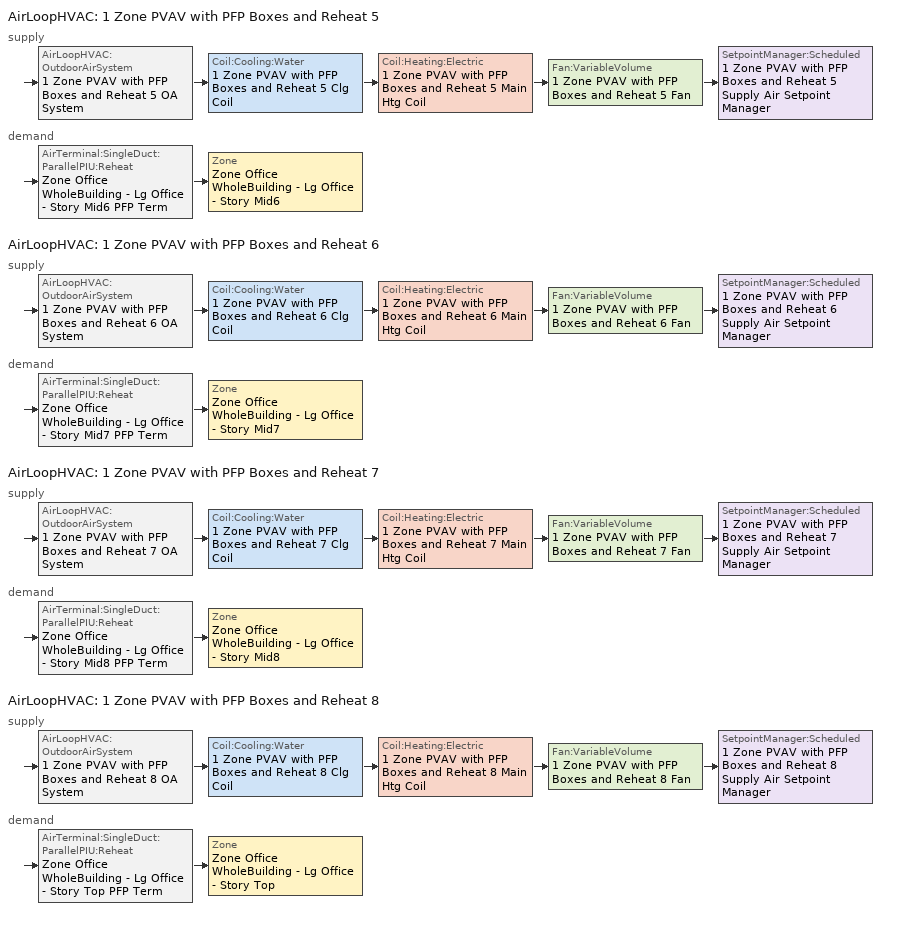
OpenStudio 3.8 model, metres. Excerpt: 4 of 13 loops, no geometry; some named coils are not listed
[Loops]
AirLoopHVAC '1 Zone PVAV with PFP Boxes and Reheat 5'
 supply: AirLoopHVAC:OutdoorAirSystem '1 Zone PVAV with PFP Boxes and Reheat 5 OA System' > Coil:Cooling:Water '1 Zone PVAV with PFP Boxes and Reheat 5 Clg Coil' > Coil:Heating:Electric '1 Zone PVAV with PFP Boxes and Reheat 5 Main Htg Coil' > Fan:VariableVolume '1 Zone PVAV with PFP Boxes and Reheat 5 Fan' > SetpointManager:Scheduled '1 Zone PVAV with PFP Boxes and Reheat 5 Supply Air Setpoint Manager'
 demand: AirTerminal:SingleDuct:ParallelPIU:Reheat 'Zone Office WholeBuilding - Lg Office  - Story Mid6 PFP Term' > Zone 'Zone Office WholeBuilding - Lg Office  - Story Mid6'
AirLoopHVAC '1 Zone PVAV with PFP Boxes and Reheat 6'
 supply: AirLoopHVAC:OutdoorAirSystem '1 Zone PVAV with PFP Boxes and Reheat 6 OA System' > Coil:Cooling:Water '1 Zone PVAV with PFP Boxes and Reheat 6 Clg Coil' > Coil:Heating:Electric '1 Zone PVAV with PFP Boxes and Reheat 6 Main Htg Coil' > Fan:VariableVolume '1 Zone PVAV with PFP Boxes and Reheat 6 Fan' > SetpointManager:Scheduled '1 Zone PVAV with PFP Boxes and Reheat 6 Supply Air Setpoint Manager'
 demand: AirTerminal:SingleDuct:ParallelPIU:Reheat 'Zone Office WholeBuilding - Lg Office  - Story Mid7 PFP Term' > Zone 'Zone Office WholeBuilding - Lg Office  - Story Mid7'
AirLoopHVAC '1 Zone PVAV with PFP Boxes and Reheat 7'
 supply: AirLoopHVAC:OutdoorAirSystem '1 Zone PVAV with PFP Boxes and Reheat 7 OA System' > Coil:Cooling:Water '1 Zone PVAV with PFP Boxes and Reheat 7 Clg Coil' > Coil:Heating:Electric '1 Zone PVAV with PFP Boxes and Reheat 7 Main Htg Coil' > Fan:VariableVolume '1 Zone PVAV with PFP Boxes and Reheat 7 Fan' > SetpointManager:Scheduled '1 Zone PVAV with PFP Boxes and Reheat 7 Supply Air Setpoint Manager'
 demand: AirTerminal:SingleDuct:ParallelPIU:Reheat 'Zone Office WholeBuilding - Lg Office  - Story Mid8 PFP Term' > Zone 'Zone Office WholeBuilding - Lg Office  - Story Mid8'
AirLoopHVAC '1 Zone PVAV with PFP Boxes and Reheat 8'
 supply: AirLoopHVAC:OutdoorAirSystem '1 Zone PVAV with PFP Boxes and Reheat 8 OA System' > Coil:Cooling:Water '1 Zone PVAV with PFP Boxes and Reheat 8 Clg Coil' > Coil:Heating:Electric '1 Zone PVAV with PFP Boxes and Reheat 8 Main Htg Coil' > Fan:VariableVolume '1 Zone PVAV with PFP Boxes and Reheat 8 Fan' > SetpointManager:Scheduled '1 Zone PVAV with PFP Boxes and Reheat 8 Supply Air Setpoint Manager'
 demand: AirTerminal:SingleDuct:ParallelPIU:Reheat 'Zone Office WholeBuilding - Lg Office  - Story Top PFP Term' > Zone 'Zone Office WholeBuilding - Lg Office  - Story Top'
[Sizing:Zone] Zone Cooling Design Supply Air Temperature Input Method=SupplyAirTemperature; Zone Cooling Design Supply Air Temperature {C}=12.7778; Zone Cooling Design Supply Air Temperature Difference {deltaC}=11.11; Zone Heating Design Supply Air Temperature Input Method=SupplyAirTemperature; Zone Heating Design Supply Air Temperature {C}=40; Zone Heating Design Supply Air Temperature Difference {deltaC}=11.11; Zone Cooling Design Supply Air Humidity Ratio {kg-H2O/kg-air}=0.0085; Zone Heating Design Supply Air Humidity Ratio {kg-H2O/kg-air}=0.008; Cooling Design Air Flow Method=DesignDay; Heating Design Air Flow Method=DesignDay; Account for Dedicated Outdoor Air System=No; Dedicated Outdoor Air System Control Strategy=NeutralSupplyAir; Dedicated Outdoor Air Low Setpoint Temperature for Design {C}=autosize; Dedicated Outdoor Air High Setpoint Temperature for Design {C}=autosize; Zone Load Sizing Method=Sensible Load Only No Latent Load; Zone Latent Cooling Design Supply Air Humidity Ratio Input Method=HumidityRatioDifference; Zone Cooling Design Supply Air Humidity Ratio Difference {kgWater/kgDryAir}=0.005; Zone Latent Heating Design Supply Air Humidity Ratio Input Method=HumidityRatioDifference; Zone Humidification Design Supply Air Humidity Ratio Difference {kgWater/kgDryAir}=0.005
Zone Office WholeBuilding - Lg Office  - Story Mid6; Zone Office WholeBuilding - Lg Office  - Story Mid7; Zone Office WholeBuilding - Lg Office  - Story Mid8; Zone Office WholeBuilding - Lg Office  - Story Top
[Zone equipment]
Zone Office WholeBuilding - Lg Office  - Story Mid6: Zone Office WholeBuilding - Lg Office  - Story Mid6 PFP Term
Zone Office WholeBuilding - Lg Office  - Story Mid7: Zone Office WholeBuilding - Lg Office  - Story Mid7 PFP Term
Zone Office WholeBuilding - Lg Office  - Story Mid8: Zone Office WholeBuilding - Lg Office  - Story Mid8 PFP Term
Zone Office WholeBuilding - Lg Office  - Story Top: Zone Office WholeBuilding - Lg Office  - Story Top PFP Term
[SetpointManager:Scheduled] Control Variable=Temperature; Schedule=Supply Air Temp - 55.0F
Name | Setpoint Node or NodeList
1 Zone PVAV with PFP Boxes and Reheat 5 Supply Air Setpoint Manager | 1 Zone PVAV with PFP Boxes and Reheat 5 Supply Outlet Node
1 Zone PVAV with PFP Boxes and Reheat 6 Supply Air Setpoint Manager | 1 Zone PVAV with PFP Boxes and Reheat 6 Supply Outlet Node
1 Zone PVAV with PFP Boxes and Reheat 7 Supply Air Setpoint Manager | 1 Zone PVAV with PFP Boxes and Reheat 7 Supply Outlet Node
1 Zone PVAV with PFP Boxes and Reheat 8 Supply Air Setpoint Manager | 1 Zone PVAV with PFP Boxes and Reheat 8 Supply Outlet Node
[AirLoopHVAC] Design Return Air Flow Fraction of Supply Air Flow=1
Name | Availability Schedule | Design Supply Air Flow Rate {m3/s}
1 Zone PVAV with PFP Boxes and Reheat 5 | 1 Zone PVAV with PFP Boxes and Reheat 5_constant_night_fan_schedule | 0.298479
1 Zone PVAV with PFP Boxes and Reheat 6 | 1 Zone PVAV with PFP Boxes and Reheat 6_constant_night_fan_schedule | 0.299025
1 Zone PVAV with PFP Boxes and Reheat 7 | 1 Zone PVAV with PFP Boxes and Reheat 7_constant_night_fan_schedule | 0.299581
1 Zone PVAV with PFP Boxes and Reheat 8 | 1 Zone PVAV with PFP Boxes and Reheat 8_constant_night_fan_schedule | 0.33441
[Sizing:System] Type of Load to Size On=Sensible; Central Heating Maximum System Air Flow Ratio=0.3; Preheat Design Temperature {C}=7.22222; Preheat Design Humidity Ratio {kg-H2O/kg-Air}=0.008; Precool Design Temperature {C}=12.7778; Precool Design Humidity Ratio {kg-H2O/kg-Air}=0.008; Central Cooling Design Supply Air Temperature {C}=12.7778; Central Heating Design Supply Air Temperature {C}=12.7778; Sizing Option=Coincident; 100% Outdoor Air in Cooling=No; 100% Outdoor Air in Heating=No; Central Cooling Design Supply Air Humidity Ratio {kg-H2O/kg-Air}=0.0085; Central Heating Design Supply Air Humidity Ratio {kg-H2O/kg-Air}=0.008; Cooling Design Air Flow Method=DesignDay; Heating Design Air Flow Method=DesignDay; System Outdoor Air Method=ZoneSum; Zone Maximum Outdoor Air Fraction=1; Cooling Supply Air Flow Rate Per Floor Area {m3/s-m2}=0.00996765; Cooling Fraction of Autosized Cooling Supply Air Flow Rate=1; Cooling Supply Air Flow Rate Per Unit Cooling Capacity {m3/s-W}=3.94755e-05; Heating Supply Air Flow Rate Per Floor Area {m3/s-m2}=0.00996765; Heating Fraction of Autosized Heating Supply Air Flow Rate=1; Heating Fraction of Autosized Cooling Supply Air Flow Rate=1; Heating Supply Air Flow Rate Per Unit Heating Capacity {m3/s-W}=3.15882e-05; Cooling Design Capacity Method=CoolingDesignCapacity; Cooling Design Capacity Per Floor Area {W/m2}=234.7; Fraction of Autosized Cooling Design Capacity=1; Heating Design Capacity Method=HeatingDesignCapacity; Heating Design Capacity {W}=0; Heating Design Capacity Per Floor Area {W/m2}=157; Fraction of Autosized Heating Design Capacity=1; Central Cooling Capacity Control Method=OnOff; Occupant Diversity=1
Name | Design Outdoor Air Flow Rate {m3/s} | Cooling Design Capacity {W}
1 Zone PVAV with PFP Boxes and Reheat 5 | 0.298479 | 3935.3
1 Zone PVAV with PFP Boxes and Reheat 6 | 0.299025 | 3942.07
1 Zone PVAV with PFP Boxes and Reheat 7 | 0.299581 | 3948.99
1 Zone PVAV with PFP Boxes and Reheat 8 | 0.33441 | 4393.09
[Fan:VariableVolume] Availability Schedule=Always On Discrete; Fan Total Efficiency=0.53625; Pressure Rise {Pa}=996.356; Fan Power Minimum Flow Rate Input Method=Fraction; Fan Power Minimum Flow Fraction=0.1; Fan Power Minimum Air Flow Rate {m3/s}=0; Motor Efficiency=0.825; Motor In Airstream Fraction=1; Fan Power Coefficient 1=0.027828; Fan Power Coefficient 2=0.026583; Fan Power Coefficient 3=-0.087069; Fan Power Coefficient 4=1.03092; Fan Power Coefficient 5=0
Name | Maximum Flow Rate {m3/s}
1 Zone PVAV with PFP Boxes and Reheat 5 Fan | 0.298479
1 Zone PVAV with PFP Boxes and Reheat 6 Fan | 0.299025
1 Zone PVAV with PFP Boxes and Reheat 7 Fan | 0.299581
1 Zone PVAV with PFP Boxes and Reheat 8 Fan | 0.33441
[Coil:Heating:Electric] Availability Schedule=Always On Discrete; Efficiency=1
Name | Nominal Capacity {W}
1 Zone PVAV with PFP Boxes and Reheat 5 Main Htg Coil | 1361.8
Zone Office WholeBuilding - Lg Office  - Story Mid6 Electric Reheat Coil | 8483.62
1 Zone PVAV with PFP Boxes and Reheat 6 Main Htg Coil | 1364.29
Zone Office WholeBuilding - Lg Office  - Story Mid7 Electric Reheat Coil | 8498.44
1 Zone PVAV with PFP Boxes and Reheat 7 Main Htg Coil | 1366.83
Zone Office WholeBuilding - Lg Office  - Story Mid8 Electric Reheat Coil | 8513.54
1 Zone PVAV with PFP Boxes and Reheat 8 Main Htg Coil | 1525.73
Zone Office WholeBuilding - Lg Office  - Story Top Electric Reheat Coil | 9449.32
[Controller:OutdoorAir] Minimum Outdoor Air Flow Rate {m3/s}=0.0141584; Economizer Control Type=NoEconomizer; Economizer Control Action Type=ModulateFlow; Economizer Maximum Limit Dry-Bulb Temperature {C}=12.7778; Economizer Maximum Limit Enthalpy {J/kg}=64000; Lockout Type=LockoutWithHeating; Minimum Limit Type=FixedMinimum; High Humidity Control=No; Heat Recovery Bypass Control Type=BypassWhenWithinEconomizerLimits; Economizer Operation Staging=InterlockedWithMechanicalCooling
Name | Maximum Outdoor Air Flow Rate {m3/s} | Minimum Outdoor Air Schedule | Controller Mechanical Ventilation
1 Zone PVAV with PFP Boxes and Reheat 5 OA Controller | 0.298479 | 1 Zone PVAV with PFP Boxes and Reheat 5_night_ventcycle_schedule | 1 Zone PVAV with PFP Boxes and Reheat 5 Vent Controller
1 Zone PVAV with PFP Boxes and Reheat 6 OA Controller | 0.299025 | 1 Zone PVAV with PFP Boxes and Reheat 6_night_ventcycle_schedule | 1 Zone PVAV with PFP Boxes and Reheat 6 Vent Controller
1 Zone PVAV with PFP Boxes and Reheat 7 OA Controller | 0.299581 | 1 Zone PVAV with PFP Boxes and Reheat 7_night_ventcycle_schedule | 1 Zone PVAV with PFP Boxes and Reheat 7 Vent Controller
1 Zone PVAV with PFP Boxes and Reheat 8 OA Controller | 0.33441 | 1 Zone PVAV with PFP Boxes and Reheat 8_night_ventcycle_schedule | 1 Zone PVAV with PFP Boxes and Reheat 8 Vent Controller
[Controller:MechanicalVentilation] Availability Schedule=Always On Discrete; System Outdoor Air Method=ZoneSum
1 Zone PVAV with PFP Boxes and Reheat 5 Vent Controller; 1 Zone PVAV with PFP Boxes and Reheat 6 Vent Controller; 1 Zone PVAV with PFP Boxes and Reheat 7 Vent Controller; 1 Zone PVAV with PFP Boxes and Reheat 8 Vent Controller
[AirLoopHVAC:OutdoorAirSystem]
Name | Controller
1 Zone PVAV with PFP Boxes and Reheat 5 OA System | 1 Zone PVAV with PFP Boxes and Reheat 5 OA Controller
1 Zone PVAV with PFP Boxes and Reheat 6 OA System | 1 Zone PVAV with PFP Boxes and Reheat 6 OA Controller
1 Zone PVAV with PFP Boxes and Reheat 7 OA System | 1 Zone PVAV with PFP Boxes and Reheat 7 OA Controller
1 Zone PVAV with PFP Boxes and Reheat 8 OA System | 1 Zone PVAV with PFP Boxes and Reheat 8 OA Controller
[Fan:ConstantVolume] Fan Total Efficiency=0.4675; Pressure Rise {Pa}=0; Motor Efficiency=0.85; Motor In Airstream Fraction=1
Name | Availability Schedule | Maximum Flow Rate {m3/s}
Zone Office WholeBuilding - Lg Office  - Story Mid6 PFP Term Fan | 1 Zone PVAV with PFP Boxes and Reheat 5_constant_night_fan_schedule | 0.298479
Zone Office WholeBuilding - Lg Office  - Story Mid7 PFP Term Fan | 1 Zone PVAV with PFP Boxes and Reheat 6_constant_night_fan_schedule | 0.299025
Zone Office WholeBuilding - Lg Office  - Story Mid8 PFP Term Fan | 1 Zone PVAV with PFP Boxes and Reheat 7_constant_night_fan_schedule | 0.299581
Zone Office WholeBuilding - Lg Office  - Story Top PFP Term Fan | 1 Zone PVAV with PFP Boxes and Reheat 8_constant_night_fan_schedule | 0.33441
[AirTerminal:SingleDuct:ParallelPIU:Reheat] Availability Schedule=Always On Discrete; Maximum Hot Water or Steam Flow Rate {m3/s}=Autosize; Minimum Hot Water or Steam Flow Rate {m3/s}=0; Convergence Tolerance=0.001
Name | Maximum Primary Air Flow Rate {m3/s} | Maximum Secondary Air Flow Rate {m3/s} | Minimum Primary Air Flow Fraction | Fan On Flow Fraction | Fan | Reheat Coil
Zone Office WholeBuilding - Lg Office  - Story Mid6 PFP Term | 0.298479 | 0.298479 | 0.0474353 | 0.0474353 | Zone Office WholeBuilding - Lg Office  - Story Mid6 PFP Term Fan | Zone Office WholeBuilding - Lg Office  - Story Mid6 Electric Reheat Coil
Zone Office WholeBuilding - Lg Office  - Story Mid7 PFP Term | 0.299025 | 0.299025 | 0.0473487 | 0.0473487 | Zone Office WholeBuilding - Lg Office  - Story Mid7 PFP Term Fan | Zone Office WholeBuilding - Lg Office  - Story Mid7 Electric Reheat Coil
Zone Office WholeBuilding - Lg Office  - Story Mid8 PFP Term | 0.299581 | 0.299581 | 0.0472607 | 0.0472607 | Zone Office WholeBuilding - Lg Office  - Story Mid8 PFP Term Fan | Zone Office WholeBuilding - Lg Office  - Story Mid8 Electric Reheat Coil
Zone Office WholeBuilding - Lg Office  - Story Top PFP Term | 0.33441 | 0.33441 | 0.0423385 | 0.0423385 | Zone Office WholeBuilding - Lg Office  - Story Top PFP Term Fan | Zone Office WholeBuilding - Lg Office  - Story Top Electric Reheat Coil
[Schedule:Ruleset]
Supply Air Temp - 55.0F: Default Day Schedule=Supply Air Temp - 55.0F Default
[Schedule:Day]
Supply Air Temp - 55.0F Default; autogen Supply Air Temp - 55.0F 0_day_sch; autogen Supply Air Temp - 55.0F 1_day_sch: Average, 24, 0, 12.7778
[Schedule:Rule] Schedule Ruleset=Supply Air Temp - 55.0F; Apply Sunday=Yes; Apply Monday=Yes; Apply Tuesday=Yes; Apply Wednesday=Yes; Apply Thursday=Yes; Apply Friday=Yes; Apply Saturday=Yes; Date Specification Type=SpecificDates; Specific Month 1=1; Specific Month 2=1; Specific Month 3=1; Specific Month 4=1; Specific Month 5=2; Specific Month 6=2; Specific Month 7=2; Specific Month 8=2; Specific Month 9=3; Specific Month 10=3; Specific Month 11=3; Specific Month 12=3; Specific Month 14=4; Specific Month 15=4; Specific Month 16=4; Specific Month 17=4; Specific Month 18=5; Specific Month 19=5; Specific Month 20=5; Specific Month 21=5; Specific Month 22=6; Specific Month 23=6; Specific Month 24=6; Specific Month 25=6; Specific Month 27=7; Specific Month 28=7; Specific Month 29=7; Specific Month 30=7; Specific Month 31=8; Specific Month 32=8; Specific Month 33=8; Specific Month 34=8; Specific Month 35=9; Specific Month 36=9; Specific Month 37=9; Specific Month 38=9; Specific Month 39=9; Specific Month 40=10; Specific Month 41=10; Specific Month 42=10; Specific Month 43=10; Specific Month 44=11; Specific Month 45=11; Specific Month 46=11; Specific Month 47=11; Specific Month 48=12; Specific Month 49=12; Specific Month 50=12; Specific Month 51=12; Specific Month 52=12
Name | Rule Order | Day Schedule | Specific Day 1 | Specific Day 2 | Specific Day 3 | Specific Day 4 | Specific Day 5 | Specific Day 6 | Specific Day 7 | Specific Day 8 | Specific Day 9 | Specific Day 10 | Specific Day 11 | Specific Day 12 | Specific Month 13 | Specific Day 13 | Specific Day 14 | Specific Day 15 | Specific Day 16 | Specific Day 17 | Specific Day 18 | Specific Day 19 | Specific Day 20 | Specific Day 21 | Specific Day 22 | Specific Day 23 | Specific Day 24 | Specific Day 25 | Specific Month 26 | Specific Day 26 | Specific Day 27 | Specific Day 28 | Specific Day 29 | Specific Day 30 | Specific Day 31 | Specific Day 32 | Specific Day 33 | Specific Day 34 | Specific Day 35 | Specific Day 36 | Specific Day 37 | Specific Day 38 | Specific Day 39 | Specific Day 40 | Specific Day 41 | Specific Day 42 | Specific Day 43 | Specific Day 44 | Specific Day 45 | Specific Day 46 | Specific Day 47 | Specific Day 48 | Specific Day 49 | Specific Day 50 | Specific Day 51 | Specific Day 52
autogen Supply Air Temp - 55.0F 0 | 0 | autogen Supply Air Temp - 55.0F 0_day_sch | 6 | 13 | 20 | 27 | 3 | 10 | 17 | 24 | 3 | 10 | 17 | 24 | 3 | 31 | 7 | 14 | 21 | 28 | 5 | 12 | 19 | 26 | 2 | 9 | 16 | 23 | 6 | 30 | 7 | 14 | 21 | 28 | 4 | 11 | 18 | 25 | 1 | 8 | 15 | 22 | 29 | 6 | 13 | 20 | 27 | 3 | 10 | 17 | 24 | 1 | 8 | 15 | 22 | 29
autogen Supply Air Temp - 55.0F 1 | 1 | autogen Supply Air Temp - 55.0F 1_day_sch | 7 | 14 | 21 | 28 | 4 | 11 | 18 | 25 | 4 | 11 | 18 | 25 | 4 | 1 | 8 | 15 | 22 | 29 | 6 | 13 | 20 | 27 | 3 | 10 | 17 | 24 | 7 | 1 | 8 | 15 | 22 | 29 | 5 | 12 | 19 | 26 | 2 | 9 | 16 | 23 | 30 | 7 | 14 | 21 | 28 | 4 | 11 | 18 | 25 | 2 | 9 | 16 | 23 | 30
[Schedule:Constant] Value=1
Always On Discrete; 1 Zone PVAV with PFP Boxes and Reheat 5_night_ventcycle_schedule; 1 Zone PVAV with PFP Boxes and Reheat 5_constant_night_fan_schedule; 1 Zone PVAV with PFP Boxes and Reheat 6_night_ventcycle_schedule; 1 Zone PVAV with PFP Boxes and Reheat 6_constant_night_fan_schedule; 1 Zone PVAV with PFP Boxes and Reheat 7_night_ventcycle_schedule; 1 Zone PVAV with PFP Boxes and Reheat 7_constant_night_fan_schedule; 1 Zone PVAV with PFP Boxes and Reheat 8_night_ventcycle_schedule; 1 Zone PVAV with PFP Boxes and Reheat 8_constant_night_fan_schedule
